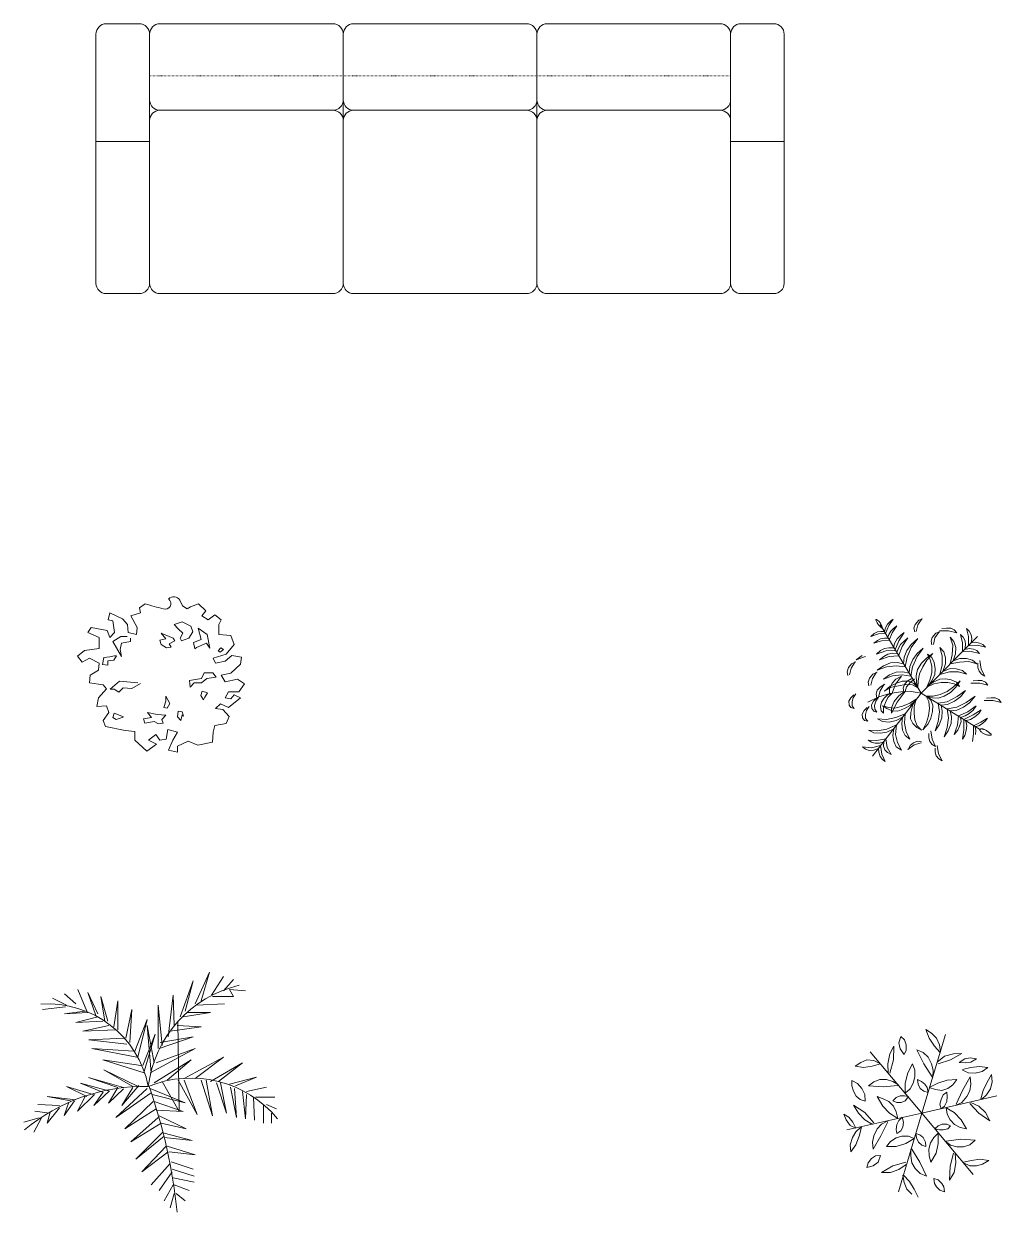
# Model space of a CAD drawing. Header units: millimetres. Extents: x 39 to 797, y -22 to 713.
# Drawn here: x 66.2 to 320.6, y 404.3 to 713.4 of the extents above; entities that cross this region are included whole.
import ezdxf

# ---------------------------------------------------------------- set-up
doc = ezdxf.new("R2010")
doc.units = ezdxf.units.MM
doc.linetypes.add('DOT', pattern=[0.25, 0, -0.25])
doc.layers.get('0').update_dxf_attribs({"lineweight": 0})

# ---------------------------------------------------------------- blocks, each defined once
blk = doc.blocks.new('tr2')
at = {"color": 3}
for p, q in [((-11.8, 19.11), (-11.81, 19.04)), ((-11.81, 19.04), (-11.79, 18.93)), ((-11.74, 19.13), (-11.8, 19.11)), ((-11.79, 18.93), (-11.74, 18.78)), ((-11.64, 19.1), (-11.74, 19.13)), ((-11.74, 18.78), (-11.65, 18.61)), ((-11.65, 18.61), (-11.55, 18.42)), ((-11.51, 19.04), (-11.64, 19.1)), ((-11.37, 18.94), (-11.51, 19.04)), ((-11.21, 18.81), (-11.37, 18.94)), ((-11.04, 18.66), (-11.21, 18.81)), ((-10.89, 18.5), (-11.04, 18.66)), ((-8.02, 18.65), (-8.77, 17.9)), ((-8.39, 17.52), (-7.33, 19.21)), ((-8.02, 18.65), (-7.33, 19.21)), ((-0.65, 18.93), (-1.59, 17.84)), ((-0.89, 17.76), (0.21, 19.32)), ((-0.65, 18.93), (0.36, 19.32)), ((-11.39, 15.89), (-12.21, 15.46)), ((-11.55, 18.42), (-11.43, 18.22)), ((-11.43, 18.22), (-11.3, 18.03)), ((-10.52, 16.02), (-11.39, 15.89)), ((-11.3, 18.03), (-11.17, 17.84)), ((-11.17, 17.84), (-11.04, 17.68)), ((-9.27, 15.52), (-11.14, 15.39)), ((-11.04, 17.68), (-10.92, 17.53)), ((-10.92, 17.53), (-10.8, 17.4)), ((-10.74, 18.32), (-10.89, 18.5)), ((-10.8, 17.4), (-10.68, 17.29)), ((-10.61, 18.15), (-10.74, 18.32)), ((0, 0), (-10.7, 17.82)), ((-10.68, 17.29), (-10.58, 17.19)), ((-10.51, 17.97), (-10.61, 18.15)), ((-10.58, 17.19), (-10.48, 17.11)), ((-10.52, 16.02), (-9.52, 16.02)), ((-10.42, 17.8), (-10.51, 17.97)), ((-10.48, 17.11), (-10.4, 17.04)), ((-10.34, 17.63), (-10.42, 17.8)), ((-10.4, 17.04), (-10.32, 16.98)), ((-10.28, 17.48), (-10.34, 17.63)), ((-10.32, 16.98), (-10.27, 16.94)), ((-10.24, 17.33), (-10.28, 17.48)), ((-10.27, 16.94), (-10.22, 16.91)), ((-10.2, 17.21), (-10.24, 17.33)), ((-10.22, 16.91), (-10.19, 16.9)), ((-10.18, 17.1), (-10.2, 17.21)), ((-10.19, 16.9), (-10.16, 16.9)), ((-10.16, 17.02), (-10.18, 17.1)), ((-10.15, 16.96), (-10.16, 17.02)), ((-10.16, 16.9), (-10.15, 16.92)), ((-10.15, 16.92), (-10.15, 16.96)), ((-9.33, 16.96), (-9.52, 16.02)), ((-8.77, 17.9), (-9.33, 16.96)), ((-8.39, 17.52), (-9.27, 15.52)), ((-7.92, 16.06), (-8.42, 15.18)), ((-7.55, 15.68), (-8.36, 13.75)), ((-7.17, 16.81), (-7.92, 16.06)), ((-7.55, 15.68), (-6.36, 17.5)), ((-7.17, 16.81), (-6.36, 17.5)), ((-5.79, 13.6), (-4.46, 15.71)), ((-5.32, 15.01), (-4.46, 15.71)), ((-1.59, 17.84), (-1.9, 16.9)), ((-1.9, 16.9), (-1.67, 15.88)), ((-0.89, 17.76), (-1.28, 15.96)), ((3.83, 15.56), (2.89, 14.46)), ((3.59, 14.39), (4.69, 15.95)), ((3.83, 15.56), (4.84, 15.95)), ((7.13, 16.17), (4.79, 16.17)), ((6.59, 16.87), (5.41, 16.79)), ((7.68, 16.87), (6.59, 16.87)), ((7.13, 16.17), (9.25, 15.62)), ((8.62, 16.4), (7.68, 16.87)), ((8.62, 16.4), (9.25, 15.62)), ((12.5, 16.11), (11.8, 16.81)), ((12.35, 14.7), (11.8, 16.81)), ((12.97, 15.17), (12.5, 16.11)), ((-12.21, 15.46), (-13.08, 14.7)), ((-11.14, 15.39), (-13.08, 14.7)), ((-11.36, 13.62), (-12.3, 12.93)), ((-10.3, 13.56), (-12.3, 12.93)), ((-10.55, 14.06), (-11.36, 13.62)), ((-9.55, 14.31), (-10.55, 14.06)), ((-10.3, 13.56), (-8.36, 13.75)), ((-9.55, 14.31), (-8.74, 14.25)), ((-8.42, 15.18), (-8.74, 14.25)), ((-6.96, 12.9), (-7.2, 11.72)), ((-6.26, 14.07), (-6.96, 12.9)), ((-5.79, 13.6), (-6.88, 11.1)), ((-5.32, 15.01), (-6.26, 14.07)), ((-5.4, 12.58), (-6.02, 11.49)), ((-4.46, 13.52), (-5.4, 12.58)), ((-4.93, 12.12), (-3.44, 14.38)), ((-4.46, 13.52), (-3.44, 14.38)), ((-2.58, 12.59), (-3.76, 11.1)), ((-2.58, 11.8), (-0.86, 14.15)), ((-2.58, 12.59), (-0.86, 14.15)), ((0, 0), (14.69, 14.7)), ((2.89, 14.46), (2.58, 13.52)), ((2.58, 13.52), (2.81, 12.51)), ((3.59, 14.39), (3.2, 12.59)), ((8.2, 12.43), (7.5, 14.54)), ((8.52, 13.37), (7.5, 14.54)), ((8.05, 9.93), (8.2, 12.43)), ((8.99, 11.81), (8.52, 13.37)), ((10.71, 13.06), (10.24, 15.25)), ((10.94, 14.54), (10.24, 15.25)), ((10.71, 13.06), (10.71, 10.71)), ((11.41, 13.61), (10.94, 14.54)), ((11.57, 12.51), (11.33, 11.34)), ((11.57, 12.51), (11.41, 13.61)), ((12.35, 14.7), (12.27, 12.28)), ((14.62, 12.43), (12.27, 12.28)), ((13.21, 14.15), (12.97, 15.17)), ((13.21, 14.15), (13.05, 13.06)), ((14.15, 13.22), (13.05, 13.06)), ((15.16, 12.98), (14.15, 13.22)), ((14.62, 12.43), (16.73, 11.89)), ((16.02, 12.59), (15.16, 12.98)), ((16.02, 12.59), (16.73, 11.89)), ((-15.37, 9.75), (-16.93, 8.65)), ((-14.51, 9.51), (-16.93, 8.65)), ((-10.56, 11.02), (-11.65, 10.08)), ((-9.23, 10.94), (-11.65, 10.08)), ((-9.7, 9.53), (-10.87, 8.67)), ((-8.37, 9.46), (-10.87, 8.67)), ((-9.54, 11.57), (-10.56, 11.02)), ((-8.68, 10.08), (-9.7, 9.53)), ((-8.45, 11.72), (-9.54, 11.57)), ((-6.88, 11.1), (-9.23, 10.94)), ((-7.43, 10.4), (-8.68, 10.08)), ((-8.45, 11.72), (-7.2, 11.72)), ((-8.37, 9.46), (-5.94, 9.69)), ((-7.43, 10.4), (-6.41, 10.32)), ((-6.02, 11.49), (-6.41, 10.32)), ((-4.93, 12.12), (-5.94, 9.69)), ((-4.46, 9.3), (-4.61, 7.58)), ((-3.76, 11.1), (-4.46, 9.3)), ((-3.68, 9.3), (-4.15, 6.8)), ((-2.58, 11.8), (-3.68, 9.3)), ((-1.02, 9.46), (-2.27, 6.8)), ((-1.02, 10.24), (-2.19, 8.75)), ((-1.02, 10.24), (0.54, 11.65)), ((-1.02, 9.46), (0.54, 11.65)), ((1.4, 9.07), (3.05, 10.24)), ((1.48, 8.52), (3.05, 10.24)), ((2.34, 8.6), (1.64, 10.08)), ((2.81, 9.23), (1.64, 10.08)), ((5.86, 10.71), (4.84, 11.88)), ((5.47, 9.7), (4.84, 11.88)), ((5.47, 7.35), (5.47, 9.7)), ((6.33, 9.15), (5.86, 10.71)), ((8.05, 9.93), (7.58, 7.59)), ((8.91, 10.17), (8.36, 8.37)), ((8.91, 10.17), (8.99, 11.81)), ((12.97, 10.79), (10.71, 10.71)), ((12.5, 11.57), (11.33, 11.34)), ((13.6, 11.42), (12.5, 11.57)), ((12.97, 10.79), (15.16, 10.32)), ((14.46, 11.03), (13.6, 11.42)), ((14.46, 11.03), (15.16, 10.32)), ((-18.96, 6.62), (-19.27, 5.52)), ((-18.1, 7.63), (-18.96, 6.62)), ((-18.18, 6.46), (-18.65, 4.74)), ((-18.18, 6.46), (-17.16, 8.1)), ((-18.1, 7.63), (-17.01, 8.1)), ((-9.85, 7.03), (-11.42, 5.94)), ((-8.99, 6.8), (-11.42, 5.94)), ((-7.98, 7.82), (-9.85, 7.03)), ((-6.49, 7.11), (-8.99, 6.8)), ((-6.26, 7.97), (-7.98, 7.82)), ((-6.49, 7.11), (-4.15, 6.8)), ((-6.26, 7.97), (-4.61, 7.58)), ((-2.97, 6.88), (-3.13, 5.16)), ((-2.19, 8.75), (-2.97, 6.88)), ((-2.27, 6.8), (-2.66, 4.38)), ((0.08, 7.74), (-0.94, 6.1)), ((0.39, 6.8), (-0.47, 5)), ((1.4, 9.07), (0.08, 7.74)), ((1.48, 8.52), (0.39, 6.8)), ((2.73, 6.96), (2.34, 8.6)), ((2.73, 5.24), (2.73, 6.96)), ((3.36, 7.9), (2.81, 9.23)), ((3.67, 6.33), (3.36, 7.9)), ((3.59, 4.85), (3.67, 6.33)), ((5.47, 7.35), (4.85, 4.85)), ((6.33, 7.58), (5.63, 5.63)), ((7.5, 6.41), (5.63, 5.63)), ((6.33, 7.58), (6.33, 9.15)), ((9.14, 6.33), (7.5, 6.41)), ((9.93, 8.05), (7.58, 7.59)), ((10.08, 8.99), (8.36, 8.37)), ((10.71, 5.87), (9.14, 6.33)), ((12.43, 8.21), (9.93, 8.05)), ((11.8, 8.99), (10.08, 8.99)), ((13.37, 8.52), (11.8, 8.99)), ((12.43, 8.21), (14.46, 7.59)), ((13.37, 8.52), (14.46, 7.59)), ((14.75, 6.63), (14.75, 7.73)), ((14.75, 6.63), (15.07, 5.7)), ((15.61, 6.24), (15.3, 8.43)), ((15.61, 6.24), (16.55, 4.37)), ((-19.27, 5.52), (-19.12, 4.58)), ((-13.45, 3.9), (-13.76, 2.81)), ((-12.59, 4.92), (-13.45, 3.9)), ((-12.67, 3.75), (-13.13, 2.03)), ((-12.67, 3.75), (-11.65, 5.39)), ((-12.59, 4.92), (-11.49, 5.39)), ((-8.29, 4.69), (-9.85, 3.59)), ((-7.43, 4.45), (-9.85, 3.59)), ((-6.49, 5.39), (-8.29, 4.69)), ((-6.57, 3.59), (-7.58, 2.58)), ((-4.93, 4.77), (-7.43, 4.45)), ((-6.65, 2.27), (-5.16, 4.38)), ((-6.57, 3.59), (-5.16, 4.38)), ((-4.77, 5.55), (-6.49, 5.39)), ((-4.93, 4.77), (-2.66, 4.38)), ((-4.77, 5.55), (-3.13, 5.16)), ((-2.58, 3.67), (-3.68, 3.05)), ((-2.82, 2.81), (-1.72, 3.6)), ((-2.58, 3.67), (-1.72, 3.6)), ((-0.94, 6.1), (-1.33, 4.46)), ((-1.33, 4.46), (-1.25, 2.97)), ((-0.78, 3.13), (-0.86, 1.33)), ((-0.47, 5), (-0.78, 3.13)), ((2.27, 3.36), (1.48, 1.49)), ((2.81, 3.13), (1.64, 1.64)), ((2.27, 3.36), (2.73, 5.24)), ((2.81, 3.13), (3.59, 4.85)), ((4.85, 3.6), (3.13, 2.82)), ((7.35, 5.47), (4.85, 4.85)), ((6.33, 3.68), (4.85, 3.6)), ((7.82, 3.44), (6.33, 3.68)), ((9.69, 5.47), (7.35, 5.47)), ((9.22, 2.82), (7.82, 3.44)), ((8.44, 1.57), (10.16, 3.13)), ((8.99, 1.49), (10.16, 3.13)), ((9.69, 5.47), (11.8, 4.93)), ((10.71, 5.87), (11.8, 4.93)), ((14.7, 3.29), (13.52, 3.21)), ((15.79, 3.29), (14.7, 3.29)), ((15.07, 5.7), (15.69, 4.91)), ((15.69, 4.91), (16.55, 4.37)), ((16.73, 2.82), (15.79, 3.29)), ((-13.76, 2.81), (-13.6, 1.87)), ((0, 0), (-12.66, -16.42)), ((-11.49, 0.7), (-11.73, -0.32)), ((-10.55, 1.64), (-11.49, 0.7)), ((-10.71, 0.54), (-11.1, -1.1)), ((-10.71, 0.54), (-9.62, 2.26)), ((-10.55, 1.64), (-9.46, 2.26)), ((-8.05, 1.8), (-9.54, 0.47)), ((-7.74, 1.48), (-9.54, 0.47)), ((-7.58, 2.58), (-8.29, 1.09)), ((-8.29, 1.09), (-8.29, -0.16)), ((-5.32, 0.31), (-8.13, -0.16)), ((-6.57, 2.5), (-8.05, 1.8)), ((-5.94, 1.87), (-7.74, 1.48)), ((-6.65, 2.27), (-7.58, -0.08)), ((-4.93, 3.05), (-6.57, 2.5)), ((-6.25, -2.35), (-4.14, 0.39)), ((-4.07, 2.19), (-5.94, 1.87)), ((-5.94, -0.78), (-4.53, 0.31)), ((-2.58, 0.39), (-5.32, 0.31)), ((-3.21, 3.05), (-4.93, 3.05)), ((-4.38, 2.19), (-4.69, 1.25)), ((-4.69, 1.25), (-4.53, 0.31)), ((-3.68, 3.05), (-4.38, 2.19)), ((-3.83, 1.64), (-4.14, 0.39)), ((-2.27, 2.11), (-4.07, 2.19)), ((-2.82, 2.81), (-3.83, 1.64)), ((-1.88, 2.5), (-3.21, 3.05)), ((0, 0), (-2.58, 0.39)), ((-2.27, 2.11), (-0.86, 1.33)), ((-1.88, 2.5), (-0.94, 1.56)), ((-1.25, 2.97), (-1.02, 1.49)), ((0, 0), (15.42, -9.54)), ((3.28, 2.35), (1.48, 1.49)), ((3.13, 2.82), (1.56, 1.72)), ((5.24, 2.74), (3.28, 2.35)), ((4.93, -0.39), (6.8, 0.39)), ((6.96, 2.74), (5.24, 2.74)), ((6.02, -0.86), (7.66, 0.16)), ((6.8, 0.39), (8.44, 1.57)), ((8.6, 2.35), (6.96, 2.74)), ((7.66, 0.16), (8.99, 1.49)), ((8.6, 2.35), (10.01, 1.72)), ((9.22, 2.82), (10.01, 1.72)), ((9.38, -0.94), (11.57, 0.63)), ((10.24, -1.01), (11.57, 0.63)), ((15.24, 2.58), (12.9, 2.58)), ((15.24, 2.58), (17.35, 2.04)), ((16.73, 2.82), (17.35, 2.04)), ((-18.35, -1.21), (-18.82, -2.15)), ((-18.82, -2.15), (-18.74, -3.17)), ((-18.35, -1.21), (-17.57, -0.43)), ((-17.73, -1.21), (-17.96, -2.23)), ((-17.96, -2.23), (-17.96, -3.32)), ((-17.73, -1.21), (-17.03, -0.2)), ((-11.02, -1.02), (-13.91, -2.35)), ((-12.43, -2.11), (-12.9, -3.05)), ((-12.9, -3.05), (-12.82, -4.07)), ((-12.43, -2.11), (-11.65, -1.33)), ((-11.8, -2.11), (-12.12, -3.21)), ((-11.8, -2.11), (-11.1, -1.1)), ((-11.73, -0.32), (-11.57, -1.25)), ((-8.13, -0.16), (-11.02, -1.02)), ((-10.32, -2.35), (-10.55, -3.52)), ((-9.62, -1.33), (-10.32, -2.35)), ((-9.3, -2.43), (-9.77, -3.83)), ((-8.76, -0.47), (-9.62, -1.33)), ((-8.68, -1.18), (-9.3, -2.43)), ((-8.76, -0.47), (-7.58, -0.08)), ((-8.68, -1.18), (-7.58, -0.08)), ((-7.04, -2.19), (-7.74, -3.83)), ((-6.25, -2.35), (-7.74, -5.24)), ((-5.94, -0.78), (-7.04, -2.19)), ((-4.85, -3.44), (-2.97, -2.66)), ((-2.97, -2.66), (-1.33, -1.64)), ((-2.81, -3.13), (-1.48, -1.95)), ((-2.27, -3.36), (-1.56, -1.88)), ((-1.8, -3.52), (-1.33, -1.64)), ((3.13, -0.78), (1.33, -0.86)), ((2.03, -2.19), (1.33, -0.86)), ((2.97, -1.25), (1.41, -0.94)), ((2.5, -1.88), (1.49, -0.86)), ((2.19, -4.06), (2.03, -2.19)), ((3.05, -3.2), (2.5, -1.88)), ((2.97, -1.25), (4.46, -1.33)), ((3.13, -0.78), (4.93, -0.39)), ((6.8, -2.27), (4.38, -2.66)), ((4.77, -4.92), (4.38, -2.66)), ((4.46, -1.33), (6.02, -0.86)), ((6.88, -2.97), (5.16, -3.13)), ((6.8, -2.27), (9.38, -0.94)), ((6.88, -2.97), (8.68, -2.11)), ((8.68, -2.11), (10.24, -1.01)), ((9.3, -3.67), (11.73, -2.5)), ((11.02, -3.67), (12.59, -2.58)), ((11.73, -2.5), (14.07, -0.78)), ((12.59, -2.58), (14.07, -0.78)), ((18.72, -1.96), (16.38, -1.96)), ((18.18, -1.25), (17, -1.33)), ((19.27, -1.25), (18.18, -1.25)), ((18.72, -1.96), (20.83, -2.5)), ((20.21, -1.72), (19.27, -1.25)), ((20.21, -1.72), (20.83, -2.5)), ((-18.74, -3.17), (-18.28, -3.79)), ((-18.28, -3.79), (-17.42, -4.03)), ((-17.96, -3.32), (-17.42, -4.03)), ((-14.85, -4.54), (-15.32, -5.48)), ((-15.32, -5.48), (-15.24, -6.49)), ((-14.85, -4.54), (-14.07, -3.76)), ((-14.23, -4.54), (-14.46, -5.55)), ((-14.46, -5.55), (-14.46, -6.65)), ((-14.23, -4.54), (-13.52, -3.52)), ((-12.82, -4.07), (-12.35, -4.69)), ((-12.35, -4.69), (-11.57, -5.01)), ((-12.12, -3.21), (-12.04, -4.22)), ((-12.04, -4.22), (-11.57, -5.01)), ((-10.55, -3.52), (-10.4, -4.62)), ((-10.4, -4.62), (-9.77, -5.24)), ((-8.91, -4.07), (-10.08, -3.36)), ((-8.44, -3.75), (-10.08, -3.36)), ((-9.77, -3.83), (-9.77, -5.24)), ((-8.91, -4.07), (-7.58, -4.61)), ((-8.44, -3.75), (-6.88, -3.91)), ((-7.74, -3.83), (-7.74, -5.24)), ((-7.58, -4.61), (-6.1, -4.69)), ((-6.88, -3.91), (-4.85, -3.44)), ((-6.56, -6.41), (-4.14, -5.4)), ((-6.1, -4.69), (-4.38, -4.07)), ((-4.38, -4.07), (-2.81, -3.13)), ((-4.38, -7.82), (-4.14, -5.4)), ((-2.73, -5.08), (-2.81, -6.72)), ((-2.27, -3.36), (-2.73, -5.08)), ((-1.8, -3.52), (-1.87, -5.32)), ((-1.87, -5.32), (-1.64, -6.96)), ((1.41, -7.66), (1.88, -5.94)), ((1.88, -5.94), (2.19, -4.06)), ((2.5, -6.57), (2.97, -4.85)), ((2.97, -4.85), (3.05, -3.2)), ((4.46, -7.43), (4.77, -4.92)), ((5.47, -4.69), (5.16, -3.13)), ((5.4, -6.49), (5.47, -4.69)), ((9.3, -3.67), (6.8, -4.14)), ((7.12, -6.49), (6.8, -4.14)), ((9.3, -4.45), (7.58, -4.61)), ((7.9, -6.17), (7.58, -4.61)), ((7.82, -7.97), (7.9, -6.17)), ((9.3, -4.45), (11.02, -3.67)), ((9.46, -8.36), (9.7, -5.94)), ((12.12, -4.92), (9.7, -5.94)), ((11.42, -5.94), (10.24, -6.33)), ((13.53, -5.7), (11.1, -6.88)), ((11.42, -5.94), (12.51, -5.31)), ((12.12, -4.92), (14.31, -3.36)), ((12.51, -5.31), (13.53, -4.45)), ((12.82, -6.88), (13.99, -6.17)), ((13.53, -4.45), (14.31, -3.36)), ((13.53, -5.7), (15.64, -4.37)), ((13.99, -6.17), (15.01, -5.31)), ((15.01, -5.31), (15.64, -4.37)), ((-15.24, -6.49), (-14.77, -7.12)), ((-14.77, -7.12), (-13.91, -7.35)), ((-14.46, -6.65), (-13.91, -7.35)), ((-9.07, -6.88), (-11.41, -6.73)), ((-10.08, -7.43), (-11.41, -6.73)), ((-10.08, -7.43), (-8.36, -7.59)), ((-9.07, -6.88), (-6.56, -6.41)), ((-8.91, -9.38), (-6.41, -8.29)), ((-8.36, -7.59), (-6.49, -7.12)), ((-6.72, -10.79), (-6.41, -8.29)), ((-6.49, -7.12), (-4.85, -6.26)), ((-5, -7.98), (-4.85, -6.26)), ((-5, -7.98), (-4.84, -9.69)), ((-4.38, -7.82), (-3.91, -10.01)), ((-2.81, -6.72), (-2.19, -7.97)), ((-2.19, -7.97), (-1.17, -8.99)), ((-1.64, -6.96), (-1.01, -8.52)), ((-1.17, -8.99), (0.08, -9.62)), ((-1.01, -8.52), (0.08, -9.62)), ((1.41, -7.66), (0.47, -9.54)), ((1.8, -8.05), (0.47, -9.54)), ((1.8, -8.05), (2.5, -6.57)), ((4.46, -7.43), (3.6, -9.85)), ((4.69, -8.29), (3.6, -9.85)), ((4.69, -8.29), (5.4, -6.49)), ((6.8, -8.99), (5.94, -11.41)), ((6.8, -8.99), (7.12, -6.49)), ((7.04, -9.85), (7.82, -7.97)), ((9.46, -8.36), (8.6, -10.79)), ((9.54, -9.69), (10.01, -8.6)), ((10.01, -8.6), (10.4, -7.42)), ((10.4, -7.42), (10.24, -6.33)), ((11.08, -9.56), (11.11, -6.87)), ((11.84, -8.42), (11.66, -7.3)), ((11.84, -8.42), (11.71, -9.78)), ((12.82, -6.88), (11.73, -7.19)), ((13.6, -10.64), (13.62, -8.49)), ((15.56, -7.56), (13.62, -8.5)), ((14.21, -9.73), (14.06, -8.84)), ((14.99, -8.5), (14.12, -8.75)), ((14.99, -8.5), (15.93, -7.93)), ((15.56, -7.56), (17.25, -6.5)), ((15.93, -7.93), (16.75, -7.25)), ((16.75, -7.25), (17.25, -6.5)), ((-12.97, -12.82), (-13.83, -12.28)), ((-11.57, -12.35), (-13.83, -12.28)), ((-12.35, -10.32), (-13.68, -9.62)), ((-11.41, -9.85), (-13.68, -9.62)), ((-12.35, -10.32), (-10.63, -10.48)), ((-11.57, -12.35), (-9.22, -11.89)), ((-11.41, -9.85), (-8.91, -9.38)), ((-10.63, -10.48), (-8.91, -10.17)), ((-8.83, -14.15), (-9.22, -11.89)), ((-8.91, -10.17), (-7.11, -9.3)), ((-7.42, -11.02), (-7.11, -9.3)), ((-7.42, -11.02), (-7.11, -12.59)), ((-6.72, -10.79), (-6.17, -12.9)), ((-4.84, -9.69), (-4.14, -11.02)), ((-4.14, -11.02), (-2.97, -12.04)), ((-3.91, -10.01), (-2.97, -12.04)), ((1.96, -11.65), (1.96, -10.55)), ((1.96, -11.65), (2.27, -12.59)), ((2.82, -12.04), (2.5, -9.85)), ((2.82, -12.04), (3.76, -13.91)), ((7.04, -9.85), (5.94, -11.41)), ((9.54, -9.69), (8.6, -10.79)), ((11.08, -9.56), (10.78, -12.03)), ((11.36, -11.07), (10.78, -12.03)), ((11.71, -9.78), (11.36, -11.07)), ((13.6, -10.64), (13.36, -12.62)), ((14.21, -9.73), (14.1, -10.82)), ((15.22, -9.55), (15.23, -9.51)), ((15.23, -9.59), (15.22, -9.55)), ((15.23, -9.51), (15.24, -9.47)), ((15.25, -9.65), (15.23, -9.59)), ((15.24, -9.47), (15.27, -9.44)), ((15.29, -9.72), (15.25, -9.65)), ((15.27, -9.44), (15.3, -9.41)), ((15.34, -9.79), (15.29, -9.72)), ((15.3, -9.41), (15.34, -9.39)), ((15.34, -9.39), (15.38, -9.37)), ((15.41, -9.88), (15.34, -9.79)), ((15.38, -9.37), (15.44, -9.36)), ((15.5, -9.98), (15.41, -9.88)), ((15.44, -9.36), (15.5, -9.34)), ((15.5, -9.34), (15.56, -9.33)), ((15.61, -10.09), (15.5, -9.98)), ((15.56, -9.33), (15.63, -9.33)), ((15.74, -10.21), (15.61, -10.09)), ((15.63, -9.33), (15.71, -9.33)), ((15.71, -9.33), (15.79, -9.33)), ((15.88, -10.32), (15.74, -10.21)), ((15.79, -9.33), (15.88, -9.33)), ((15.88, -9.33), (15.98, -9.35)), ((16.03, -10.44), (15.88, -10.32)), ((15.98, -9.35), (16.08, -9.37)), ((16.2, -10.55), (16.03, -10.44)), ((16.08, -9.37), (16.2, -9.4)), ((16.2, -9.4), (16.33, -9.45)), ((16.38, -10.65), (16.2, -10.55)), ((16.33, -9.45), (16.47, -9.51)), ((16.57, -10.74), (16.38, -10.65)), ((16.47, -9.51), (16.63, -9.59)), ((16.77, -10.81), (16.57, -10.74)), ((16.63, -9.59), (16.8, -9.68)), ((16.97, -10.87), (16.77, -10.81)), ((16.8, -9.68), (16.98, -9.79)), ((17.18, -10.91), (16.97, -10.87)), ((16.98, -9.79), (17.17, -9.91)), ((17.17, -9.91), (17.36, -10.04)), ((17.37, -10.94), (17.18, -10.91)), ((17.36, -10.04), (17.54, -10.17)), ((17.56, -10.96), (17.37, -10.94)), ((17.54, -10.17), (17.71, -10.29)), ((17.73, -10.97), (17.56, -10.96)), ((17.71, -10.29), (17.86, -10.41)), ((17.89, -10.96), (17.73, -10.97)), ((17.86, -10.41), (17.99, -10.52)), ((18.01, -10.95), (17.89, -10.96)), ((17.99, -10.52), (18.1, -10.62)), ((18.11, -10.93), (18.01, -10.95)), ((18.1, -10.62), (18.17, -10.7)), ((18.18, -10.91), (18.11, -10.93)), ((18.17, -10.7), (18.22, -10.77)), ((18.22, -10.87), (18.18, -10.91)), ((18.22, -10.77), (18.23, -10.82)), ((18.23, -10.82), (18.22, -10.87)), ((-12.97, -14.23), (-15.24, -14)), ((-14.46, -14.62), (-15.24, -14)), ((-14.46, -14.62), (-13.52, -14.94)), ((-13.52, -14.94), (-12.35, -14.86)), ((-12.97, -12.82), (-11.96, -13.06)), ((-12.97, -14.23), (-10.55, -13.68)), ((-12.35, -14.86), (-11.1, -14.39)), ((-11.96, -13.06), (-10.86, -13.06)), ((-11.02, -15.4), (-11.1, -14.39)), ((-11.02, -15.4), (-10.71, -16.5)), ((-10.86, -13.06), (-9.69, -12.67)), ((-10.24, -15.87), (-10.55, -13.68)), ((-9.77, -13.84), (-9.69, -12.67)), ((-9.77, -13.84), (-9.45, -14.78)), ((-9.45, -14.78), (-8.75, -15.48)), ((-8.83, -14.15), (-7.81, -15.95)), ((-7.11, -12.59), (-6.48, -14)), ((-6.48, -14), (-5.16, -14.85)), ((-6.17, -12.9), (-5.16, -14.85)), ((-1.79, -13.52), (-3.44, -14.7)), ((-2.89, -13.68), (-3.36, -14.78)), ((-2.03, -12.98), (-2.89, -13.68)), ((-0.93, -12.51), (-2.03, -12.98)), ((-1.79, -13.52), (0, -12.98)), ((-0.93, -12.51), (0.08, -12.74)), ((2.27, -12.59), (2.9, -13.37)), ((2.9, -13.37), (3.76, -13.91)), ((3.62, -15.41), (3.62, -14.32)), ((3.62, -15.41), (3.93, -16.35)), ((4.48, -15.8), (4.17, -13.61)), ((-10.71, -16.5), (-10.08, -17.28)), ((-10.24, -15.87), (-9.38, -17.83)), ((-10.08, -17.28), (-9.38, -17.83)), ((-8.75, -15.48), (-7.81, -15.95)), ((3.93, -16.35), (4.56, -17.13)), ((4.48, -15.8), (5.42, -17.68)), ((4.56, -17.13), (5.42, -17.68))]:
    blk.add_line(p, q, dxfattribs=at)
blk = doc.blocks.new('tr5')
at = {"color": 3}
for p, q in [((8.63, 18.69), (12.03, 28.03)), ((12.03, 28.03), (9.94, 20.18)), ((12.56, 22.05), (16.22, 30.28)), ((16.22, 30.28), (14.12, 22.8)), ((16.74, 24.3), (19.88, 29.15)), ((19.88, 25.42), (22.49, 28.41)), ((-15.69, 20.18), (-18.05, 25.79)), ((-15.43, 25.04), (-13.34, 19.06)), ((-12.82, 19.44), (-15.43, 25.04)), ((21.45, 25.79), (25.63, 25.42)), ((22.49, 23.92), (21.45, 25.79)), ((-20.93, 21.68), (-24.59, 23.55)), ((-18.57, 22.05), (-21.45, 24.67)), ((-12.03, 23.92), (-10.99, 17.57)), ((-10.2, 17.57), (-12.03, 23.92)), ((-7.59, 22.8), (-8.63, 16.07)), ((-7.59, 15.33), (-7.59, 22.8)), ((2.88, 21.68), (3.92, 11.21)), ((2.88, 10.47), (2.88, 21.68)), ((5.49, 13.46), (6.8, 24.3)), ((6.8, 24.3), (7.06, 16.45)), ((12.82, 21.68), (20.14, 22.05)), ((17, 23.92), (22.49, 23.92)), ((-21.19, 21.31), (-27.2, 20.56)), ((-21.45, 19.44), (-16.22, 20.18)), ((-15.43, 19.81), (-21.45, 19.44)), ((-18.57, 17.19), (-12.82, 18.69)), ((-3.92, 20.56), (-5.49, 13.08)), ((-4.45, 11.96), (-3.92, 20.56)), ((9.42, 18.69), (16.48, 19.81)), ((16.48, 19.81), (10.46, 19.81)), ((-11.51, 17.57), (-18.57, 17.19)), ((-16.74, 14.95), (-9.94, 16.45)), ((0, 17.94), (-3.14, 9.72)), ((-2.35, 8.22), (0, 17.94)), ((0, 16.45), (1.83, 6.73)), ((1.05, 4.11), (0, 16.45)), ((6.02, 14.95), (14.12, 16.07)), ((14.12, 16.07), (7.85, 16.45)), ((8.04, 17.43), (8.37, -5.98)), ((-8.11, 15.33), (-16.74, 14.95)), ((-15.17, 12.71), (-6.02, 13.08)), ((-5.23, 11.59), (-15.17, 12.71)), ((2.09, 14.2), (-1.05, 5.98)), ((-0.78, 4.49), (2.09, 14.2)), ((3.14, 10.47), (12.03, 13.46)), ((12.03, 13.46), (3.4, 11.96)), ((-14.39, 10.47), (-3.4, 9.72)), ((-2.62, 8.22), (-14.39, 10.47)), ((12.56, 10.47), (0.78, 4.11)), ((2.35, 6.73), (12.56, 10.47)), ((-11.51, 7.48), (-1.57, 5.98)), ((-0.78, 4.11), (-11.51, 7.48)), ((1.83, 1.5), (11.51, 7.48)), ((11.51, 7.48), (5.23, 2.24)), ((9.68, 2.62), (19.88, 8.22)), ((19.88, 8.22), (12.56, 2.62)), ((16.48, 1.87), (24.85, 6.73)), ((24.85, 6.73), (18.57, 1.87)), ((-11.22, 4.88), (-3.73, 0.54)), ((-2.31, 0.54), (-11.22, 4.88)), ((-20.94, 0.54), (-15.67, -2.06)), ((-14.05, -1.49), (-20.94, 0.54)), ((-17.29, 1.41), (-11.62, -0.91)), ((-10, -0.62), (-17.29, 1.41)), ((-15.27, 2.86), (-7.57, 0.25)), ((-6.16, 0.25), (-15.27, 2.86)), ((-10, -3.8), (-7.57, 0.25)), ((0, 0), (-8.11, -7.48)), ((-2.11, 0.83), (-6.56, -4.38)), ((-6.56, -4.38), (-3.73, 0.25)), ((0.78, 0), (9.94, -3.74)), ((8.37, -5.98), (3.92, 1.87)), ((8.11, 2.24), (13.08, -6.73)), ((13.08, -6.73), (9.68, 2.24)), ((14.12, 2.24), (17, -7.1)), ((17, -7.1), (15.43, 2.24)), ((18.05, 1.5), (20.66, -6.35)), ((20.66, -6.35), (19.09, 1.5)), ((21.45, 1.12), (28.51, 2.99)), ((21.71, 0.37), (23.28, -7.48)), ((23.28, -7.48), (22.76, 0)), ((28.51, 2.99), (23.02, 0.75)), ((25.9, -0.75), (31.13, 0.37)), ((-26, -2.06), (-19.93, -3.22)), ((-18.51, -2.93), (-26, -2.06)), ((-13.65, -1.49), (-18.1, -5.83)), ((-18.1, -5.83), (-16.08, -2.06)), ((-9.8, -0.62), (-13.85, -4.38)), ((-13.85, -4.38), (-11.42, -0.91)), ((-6.16, -0.04), (-10, -3.8)), ((-8.11, -7.48), (1.05, -1.12)), ((9.94, -3.74), (1.31, -1.5)), ((24.85, -0.75), (25.63, -7.85)), ((25.63, -7.85), (25.9, -1.5)), ((27.73, -2.24), (27.99, -8.22)), ((28.25, -2.24), (33.22, -2.24)), ((-25.39, -6.4), (-29.24, -5.83)), ((-22.76, -4.38), (-28.43, -4.09)), ((-22.76, -4.96), (-26, -9.01)), ((-26, -9.01), (-25.19, -6.12)), ((-18.91, -3.22), (-21.55, -6.98)), ((-21.55, -6.98), (-20.33, -3.51)), ((1.57, -3.36), (-5.75, -10.47)), ((-5.75, -10.47), (2.35, -5.23)), ((1.83, -3.36), (9.42, -5.98)), ((9.42, -5.98), (2.35, -5.61)), ((30.34, -4.11), (30.34, -8.97)), ((31.13, -4.11), (33.74, -5.23)), ((-28.03, -7.56), (-32.08, -8.72)), ((-27.42, -7.56), (-29.44, -11.32)), ((2.88, -7.48), (-4.19, -13.83)), ((-4.19, -13.83), (3.66, -8.97)), ((3.14, -7.1), (10.2, -10.47)), ((10.2, -10.47), (3.66, -8.97)), ((32.43, -6.35), (32.43, -8.97)), ((4.19, -11.21), (-2.88, -18.32)), ((-2.88, -18.32), (4.45, -12.33)), ((4.45, -11.59), (11.77, -13.46)), ((4.97, -14.95), (-1.31, -21.68)), ((11.77, -13.46), (4.45, -12.71)), ((5.23, -14.95), (12.56, -17.19)), ((-1.31, -21.68), (5.49, -16.45)), ((12.56, -17.19), (5.75, -16.45)), ((6.02, -19.44), (1.05, -25.04)), ((6.28, -19.06), (12.03, -20.93)), ((6.54, -20.93), (12.29, -22.8)), ((6.54, -21.68), (3.14, -26.54)), ((6.8, -23.17), (12.29, -24.3)), ((6.8, -25.04), (4.45, -29.15)), ((7.06, -27.29), (6.02, -31.02)), ((7.06, -25.04), (10.99, -26.54)), ((7.59, -27.29), (9.94, -29.15))]:
    blk.add_line(p, q, dxfattribs=at)
for centre, radius, start, end in [((31.07, -3.3), 30.99, 103.1598, 172.8828), ((-25.76, -4.56), 26.58, 11.0675, 94.0085), ((-0.76, -47.94), 48.5, 88.7203, 129.9117), ((11.44, -26.47), 29.21, 39.604, 112.3619), ((-130.56, -45.85), 139.05, 5.649, 19.4873)]:
    blk.add_arc(centre, radius, start, end, dxfattribs=at)
blk = doc.blocks.new('tr6')
at = {"color": 3}
for p, q in [((1.9, 19.52), (1.02, 21.75)), ((2.48, 20.81), (1.02, 21.75)), ((-5.99, 18.36), (-5.55, 19.99)), ((-4.53, 19.06), (-5.55, 19.99)), ((-4.09, 17.77), (-4.53, 19.06)), ((6.14, 20.46), (0, 0)), ((1.9, 19.52), (3.22, 17.42)), ((3.8, 19.52), (2.48, 20.81)), ((4.53, 17.77), (3.8, 19.52)), ((-13.45, 16.02), (0, 0)), ((-7.31, 17.42), (-8.33, 15.43)), ((-7.45, 13.91), (-7.31, 17.42)), ((-5.99, 18.36), (-5.7, 16.72)), ((-5.7, 16.72), (-4.68, 15.32)), ((-4.68, 15.32), (-4.09, 16.37)), ((-4.09, 16.37), (-4.09, 17.77)), ((0.44, 12.86), (-1.32, 16.49)), ((0.29, 15.78), (-1.32, 16.49)), ((1.61, 14.61), (0.29, 15.78)), ((3.22, 17.42), (4.68, 15.9)), ((4.53, 17.77), (4.82, 15.9)), ((7.45, 13.91), (10.38, 15.55)), ((10.38, 15.55), (8.18, 15.43)), ((-15.93, 13.21), (-17.39, 12.28)), ((-14.32, 13.91), (-15.93, 13.21)), ((-12.57, 13.68), (-14.32, 13.91)), ((-13.01, 12.28), (-10.81, 12.86)), ((-10.81, 12.86), (-12.57, 13.68)), ((-8.33, 15.43), (-8.91, 12.86)), ((-8.91, 12.86), (-8.77, 10.52)), ((-7.45, 13.91), (-8.33, 10.41)), ((-2.48, 12.86), (-3.65, 10.52)), ((-1.9, 11.22), (-2.48, 12.86)), ((0.44, 12.86), (2.63, 9.47)), ((2.48, 12.86), (1.61, 14.61)), ((2.92, 11.22), (2.48, 12.86)), ((5.85, 14.85), (3.95, 13.33)), ((7.45, 13.91), (4.24, 12.86)), ((8.18, 15.43), (5.85, 14.85)), ((11.11, 14.15), (9.65, 13.21)), ((9.65, 13.21), (11.25, 13.09)), ((12.57, 14.38), (11.11, 14.15)), ((11.25, 13.09), (12.71, 13.33)), ((12.57, 14.38), (14.18, 14.15)), ((12.71, 13.33), (14.18, 14.15)), ((-15.2, 11.93), (-17.39, 12.28)), ((-15.2, 11.93), (-13.01, 12.28)), ((-3.65, 10.52), (-4.38, 7.83)), ((-2.34, 7.83), (-1.9, 9.47)), ((-1.9, 9.47), (-1.9, 11.22)), ((2.92, 11.22), (2.78, 9.35)), ((12.71, 11.93), (10.52, 11.34)), ((12.13, 10.52), (10.52, 11.22)), ((10.52, 5.96), (12.57, 9.47)), ((12.13, 10.52), (13.88, 10.41)), ((12.71, 7.6), (12.57, 9.47)), ((14.91, 12.16), (12.71, 11.93)), ((13.88, 10.41), (15.64, 10.87)), ((17.1, 11.93), (14.91, 12.16)), ((15.64, 10.87), (17.1, 11.93)), ((16.95, 8.07), (18.12, 10.05)), ((18.27, 8.18), (18.12, 10.05)), ((-18.27, 7.13), (-18.27, 8.53)), ((-16.81, 7.72), (-18.27, 8.53)), ((-18.27, 7.13), (-17.83, 5.73)), ((-15.64, 6.43), (-16.81, 7.72)), ((-14.91, 4.91), (-15.64, 6.43)), ((-12.57, 8.18), (-13.88, 7.13)), ((-10.08, 6.9), (-13.88, 7.13)), ((-10.96, 8.77), (-12.57, 8.18)), ((-9.21, 8.77), (-10.96, 8.77)), ((-10.08, 6.9), (-6.28, 7.25)), ((-7.6, 8.3), (-9.21, 8.77)), ((-7.6, 8.3), (-6.14, 7.37)), ((-4.38, 7.83), (-4.38, 5.26)), ((-3.07, 6.31), (-4.38, 5.26)), ((-3.07, 6.31), (-2.34, 7.83)), ((-1.02, 7.6), (-1.17, 8.77)), ((-0.15, 8.3), (-1.17, 8.77)), ((-1.02, 7.6), (-0.44, 6.43)), ((-0.44, 6.43), (0.44, 5.73)), ((0.73, 7.6), (-0.15, 8.3)), ((1.32, 6.66), (0.73, 7.6)), ((1.61, 5.38), (1.32, 6.66)), ((4.09, 7.83), (1.9, 6.66)), ((3.51, 6.2), (1.9, 6.66)), ((3.51, 6.2), (5.12, 5.96)), ((6.58, 8.65), (4.09, 7.83)), ((5.12, 5.96), (6.72, 6.43)), ((9.06, 8.77), (6.58, 8.65)), ((6.72, 6.43), (8.04, 7.37)), ((8.04, 7.37), (9.06, 8.77)), ((12.42, 5.85), (12.71, 7.6)), ((16.95, 8.07), (15.93, 5.96)), ((16.81, 4.79), (17.83, 6.31)), ((17.83, 6.31), (18.27, 8.18)), ((-17.83, 5.73), (-17.1, 4.44)), ((-17.1, 4.44), (-16.08, 3.62)), ((-16.08, 3.62), (-14.76, 3.16)), ((-14.76, 3.16), (-14.91, 4.91)), ((-10.08, 3.74), (-11.69, 4.33)), ((-11.69, 4.33), (-10.23, 1.87)), ((-8.62, 3.04), (-10.08, 3.74)), ((-6.72, 4.09), (-7.6, 3.27)), ((-6.58, 2.81), (-7.6, 3.27)), ((-5.7, 4.56), (-6.72, 4.09)), ((-4.53, 4.56), (-5.7, 4.56)), ((-5.41, 2.81), (-4.38, 3.27)), ((-3.51, 4.33), (-4.53, 4.56)), ((-4.38, 3.27), (-3.51, 4.33)), ((19.44, 4.56), (0, 0)), ((0.44, 5.73), (1.61, 5.38)), ((4.97, 3.62), (4.68, 2.34)), ((5.55, 4.79), (4.97, 3.62)), ((5.55, 4.79), (6.43, 5.5)), ((6.58, 4.33), (6.43, 5.5)), ((6.43, 3.04), (6.58, 4.33)), ((10.52, 5.96), (8.91, 2.34)), ((10.38, 2.81), (11.69, 4.33)), ((11.69, 4.33), (12.42, 5.85)), ((15.93, 5.96), (15.35, 3.74)), ((16.81, 4.79), (15.49, 3.62)), ((-19.58, -4.33), (0, 0)), ((-14.91, 0.23), (-17.83, 2.1)), ((-17.83, 2.1), (-16.51, 0)), ((-16.51, 0), (-14.91, -1.75)), ((-14.91, 0.23), (-12.57, -2.46)), ((-10.23, 1.87), (-8.48, 0)), ((-7.45, 1.87), (-8.62, 3.04)), ((-8.48, 0), (-6.28, -1.4)), ((-6.72, 0.35), (-7.45, 1.87)), ((-6.72, 0.35), (-6.28, -1.4)), ((-6.58, 2.81), (-5.41, 2.81)), ((-6.14, -20.46), (0, 0)), ((13.3, -15.9), (0, 0)), ((4.68, 2.34), (4.97, 1.17)), ((4.97, 1.17), (5.85, 1.87)), ((5.85, 1.87), (6.43, 3.04)), ((6.58, -0.23), (6.28, 1.4)), ((8.33, 0.23), (6.28, 1.4)), ((10.23, -1.75), (8.33, 0.23)), ((10.38, 2.81), (8.91, 2.1)), ((14.76, 0), (12.42, 2.57)), ((14.76, 1.87), (12.71, 2.81)), ((16.51, 0.23), (14.76, 1.87)), ((14.76, 0), (17.68, -1.99)), ((17.68, -1.99), (16.51, 0.23)), ((-19, -1.05), (-20.31, -0.23)), ((-20.31, -0.23), (-19.73, -1.75)), ((-19.73, -1.75), (-18.71, -3.16)), ((-17.98, -2.34), (-19, -1.05)), ((-17.98, -2.34), (-17.25, -3.86)), ((-14.91, -1.75), (-12.86, -2.92)), ((-10.52, -2.81), (-11.69, -4.09)), ((-10.67, -5.85), (-8.91, -2.22)), ((-10.52, -2.81), (-8.91, -1.99)), ((-6.58, -2.92), (-6.72, -4.21)), ((-5.99, -1.87), (-6.58, -2.92)), ((-5.12, -1.05), (-5.99, -1.87)), ((-4.82, -2.34), (-5.12, -1.05)), ((-4.97, -3.62), (-4.82, -2.34)), ((5.26, -2.81), (4.24, -3.27)), ((6.43, -2.81), (5.26, -2.81)), ((6.43, -2.81), (7.45, -3.27)), ((6.58, -0.23), (7.31, -1.75)), ((7.31, -1.75), (8.48, -2.92)), ((8.48, -2.92), (9.94, -3.74)), ((11.55, -4.09), (10.23, -1.75)), ((-18.71, -3.16), (-17.25, -3.86)), ((-17.25, -4.79), (-18.12, -6.31)), ((-17.25, -4.79), (-15.93, -3.62)), ((-17.25, -8.18), (-16.37, -5.96)), ((-16.37, -5.96), (-15.78, -3.62)), ((-12.57, -5.85), (-12.86, -7.48)), ((-10.67, -5.85), (-12.71, -9.35)), ((-11.69, -4.09), (-12.57, -5.85)), ((-6.72, -4.21), (-6.58, -5.26)), ((-5.26, -5.96), (-6.72, -6.43)), ((-5.55, -4.56), (-6.58, -5.26)), ((-5.55, -4.56), (-4.97, -3.62)), ((-3.51, -5.96), (-5.26, -5.96)), ((-3.51, -5.96), (-2.05, -6.55)), ((-0.58, -5.61), (-1.61, -5.26)), ((-1.61, -5.26), (-1.46, -6.43)), ((0.29, -6.31), (-0.58, -5.61)), ((3.07, -6.31), (4.24, -5.14)), ((4.24, -3.27), (3.36, -4.09)), ((3.36, -4.09), (4.53, -4.33)), ((4.24, -7.83), (4.24, -5.14)), ((4.53, -4.33), (5.55, -4.33)), ((5.55, -4.33), (6.72, -4.09)), ((6.72, -4.09), (7.45, -3.27)), ((9.94, -3.74), (11.55, -4.09)), ((-18.12, -6.31), (-18.71, -8.18)), ((-18.71, -8.18), (-18.56, -10.05)), ((-17.25, -8.18), (-18.56, -10.05)), ((-12.86, -7.48), (-12.71, -9.35)), ((-8.18, -7.37), (-9.21, -8.65)), ((-9.21, -8.65), (-6.72, -8.65)), ((-6.72, -6.43), (-8.18, -7.37)), ((-6.72, -8.65), (-4.24, -7.83)), ((-4.24, -7.83), (-2.05, -6.55)), ((-2.92, -11.11), (-2.92, -9.24)), ((-1.46, -6.43), (-0.88, -7.48)), ((-0.88, -7.48), (0, -8.3)), ((0, -8.3), (1.02, -8.65)), ((0.88, -7.48), (0.29, -6.31)), ((0.88, -7.48), (1.02, -8.65)), ((2.19, -7.72), (1.75, -9.35)), ((3.07, -6.31), (2.19, -7.72)), ((3.65, -10.41), (4.24, -7.83)), ((7.45, -8.3), (5.99, -7.25)), ((10.08, -6.78), (6.28, -7.25)), ((7.45, -8.3), (9.06, -8.77)), ((9.06, -8.77), (10.81, -8.77)), ((10.08, -6.78), (13.88, -7.01)), ((10.81, -8.77), (12.42, -8.18)), ((12.42, -8.18), (13.88, -7.01)), ((-13.15, -11.81), (-14.03, -12.86)), ((-12.13, -11.11), (-13.15, -11.81)), ((-12.13, -11.11), (-10.81, -10.99)), ((-11.4, -12.74), (-10.81, -10.99)), ((-2.92, -11.11), (-2.63, -12.86)), ((-0.58, -12.74), (-2.63, -9.35)), ((1.75, -9.35), (1.9, -11.11)), ((1.9, -11.11), (2.34, -12.74)), ((2.34, -12.74), (3.65, -10.41)), ((7.31, -13.8), (8.18, -10.41)), ((8.77, -12.86), (8.62, -10.41)), ((12.86, -12.28), (10.81, -12.74)), ((15.05, -11.93), (12.86, -12.28)), ((15.05, -11.93), (17.39, -12.28)), ((15.78, -13.21), (17.39, -12.28)), ((-14.03, -12.86), (-14.32, -14.15)), ((-14.32, -14.15), (-12.71, -13.68)), ((-12.71, -13.68), (-11.4, -12.74)), ((-7.6, -13.68), (-10.52, -15.43)), ((-10.52, -15.43), (-8.18, -15.43)), ((-8.18, -15.43), (-5.99, -14.61)), ((-7.6, -13.68), (-4.24, -12.74)), ((-5.99, -14.61), (-4.09, -13.33)), ((-2.63, -12.86), (-1.75, -14.38)), ((-1.75, -14.38), (-0.44, -15.67)), ((-0.58, -12.74), (1.17, -16.37)), ((7.31, -13.8), (7.16, -17.42)), ((7.16, -17.42), (8.33, -15.43)), ((8.33, -15.43), (8.77, -12.86)), ((12.42, -13.68), (10.81, -12.86)), ((12.42, -13.68), (14.18, -13.68)), ((14.18, -13.68), (15.78, -13.21)), ((-4.68, -18.01), (-4.97, -16.13)), ((-3.22, -17.77), (-4.82, -16.13)), ((-4.68, -18.01), (-3.95, -19.76)), ((-2.05, -19.76), (-3.22, -17.77)), ((-0.44, -15.67), (1.17, -16.37)), ((4.24, -17.3), (3.07, -16.95)), ((3.07, -16.95), (3.22, -18.24)), ((3.22, -18.24), (3.8, -19.17)), ((5.12, -18.24), (4.24, -17.3)), ((5.7, -19.17), (5.12, -18.24)), ((-3.95, -19.76), (-2.63, -21.04)), ((-2.05, -19.76), (-1.02, -21.86)), ((3.8, -19.17), (4.68, -19.99)), ((4.68, -19.99), (5.85, -20.46)), ((5.7, -19.17), (5.85, -20.46))]:
    blk.add_line(p, q, dxfattribs=at)
blk = doc.blocks.new('sofa3')
for p, q in [((-86.85, 0), (-78.3, 0)), ((-27.9, 0), (-72.9, 0)), ((22.5, 0), (-22.5, 0)), ((72.9, 0), (27.9, 0)), ((78.3, 0), (86.85, 0)), ((-89.55, -2.7), (-89.55, -67.5)), ((-75.6, -2.7), (-75.6, -67.5)), ((-25.2, -2.7), (-25.2, -67.5)), ((25.2, -2.7), (25.2, -67.5)), ((75.6, -67.5), (75.6, -2.7)), ((89.55, -67.5), (89.55, -2.7)), ((-27.9, -22.5), (-72.9, -22.5)), ((22.5, -22.5), (-22.5, -22.5)), ((72.9, -22.5), (27.9, -22.5)), ((-89.55, -30.6), (-75.6, -30.6)), ((75.6, -30.6), (89.55, -30.6)), ((-86.85, -70.2), (-78.3, -70.2)), ((-72.9, -70.2), (-27.9, -70.2)), ((-22.5, -70.2), (22.5, -70.2)), ((27.9, -70.2), (72.9, -70.2)), ((78.3, -70.2), (86.85, -70.2))]:
    blk.add_line(p, q)
at = {"linetype": 'DOT'}
for p, q in [((-25.2, -13.5), (-75.6, -13.5)), ((25.2, -13.5), (-25.2, -13.5)), ((75.6, -13.5), (25.2, -13.5))]:
    blk.add_line(p, q, dxfattribs=at)
for centre, start, end in [((-86.85, -2.7), 90, 180), ((-78.3, -2.7), 0, 90), ((-72.9, -2.7), 90, 180), ((-27.9, -2.7), 0, 90), ((-22.5, -2.7), 90, 180), ((22.5, -2.7), 0, 90), ((27.9, -2.7), 90, 180), ((72.9, -2.7), 0, 90), ((78.3, -2.7), 90, 180), ((86.85, -2.7), 0, 90), ((-72.9, -19.8), 180, 270), ((-27.9, -19.8), 270, 0), ((-22.5, -19.8), 180, 270), ((22.5, -19.8), 270, 0), ((27.9, -19.8), 180, 270), ((72.9, -19.8), 270, 0), ((-72.9, -25.2), 90, 180), ((-27.9, -25.2), 0, 90), ((-22.5, -25.2), 90, 180), ((22.5, -25.2), 0, 90), ((27.9, -25.2), 90, 180), ((72.9, -25.2), 0, 90), ((-86.85, -67.5), 180, 270), ((-78.3, -67.5), 270, 0), ((-72.9, -67.5), 180, 270), ((-27.9, -67.5), 270, 0), ((-22.5, -67.5), 180, 270), ((22.5, -67.5), 270, 0), ((27.9, -67.5), 180, 270), ((72.9, -67.5), 270, 0), ((78.3, -67.5), 180, 270), ((86.85, -67.5), 270, 0)]:
    blk.add_arc(centre, 2.7, start, end)
blk = doc.blocks.new('tr1')
at = {"color": 3}
for p, q in [((-6.96, 18.11), (-5.49, 19.15)), ((3.55, 20.16), (4.19, 18.62)), ((4.19, 18.62), (5.45, 17.86)), ((6.29, 18.36), (8.4, 19.15)), ((8.4, 19.15), (10.29, 17.35)), ((-15.17, 15.02), (-14.74, 16.82)), ((-14.74, 16.82), (-11.38, 15.28)), ((-9.28, 16.06), (-6.75, 16.82)), ((-7.6, 12.97), (-9.28, 16.06)), ((-6.75, 16.82), (-6.96, 18.11)), ((5.45, 17.86), (6.29, 18.36)), ((10.29, 17.35), (9.23, 16.06)), ((9.23, 16.06), (10.91, 15.02)), ((10.91, 15.02), (12.59, 16.31)), ((12.59, 16.31), (14.28, 15.02)), ((-20.43, 11.69), (-19.59, 12.97)), ((-19.59, 12.97), (-15.38, 12.2)), ((-13.91, 14.77), (-15.17, 15.02)), ((-13.49, 11.69), (-13.91, 14.77)), ((-11.38, 15.28), (-10.11, 13.75)), ((-10.11, 13.75), (-9.91, 11.69)), ((-7.81, 11.17), (-7.6, 12.97)), ((4.11, 14.51), (2.04, 13.77)), ((2.04, 13.77), (3.08, 12.66)), ((3.08, 12.66), (4.28, 11.56)), ((6.35, 13.4), (4.11, 14.51)), ((6.87, 11.92), (6.35, 13.4)), ((10.65, 11.15), (8.24, 12.81)), ((8.24, 12.81), (9.1, 9.85)), ((14.28, 15.02), (13.65, 13.75)), ((13.65, 13.75), (13.65, 11.17)), ((-17.48, 10.41), (-20.43, 11.69)), ((-17.48, 7.57), (-17.48, 10.41)), ((-15.38, 12.2), (-14.74, 10.41)), ((-14.74, 10.41), (-13.49, 11.69)), ((-11.88, 10.65), (-13.95, 9.35)), ((-13.95, 9.35), (-11.71, 5.47)), ((-10.16, 10.65), (-11.88, 10.65)), ((-11.71, 8.98), (-9.3, 9.35)), ((-9.91, 11.69), (-7.81, 11.17)), ((-9.3, 9.35), (-9.3, 10.28)), ((-0.16, 10.09), (-1.71, 9.72)), ((-1.71, 9.72), (-1.37, 8.61)), ((1.74, 10.28), (-1.37, 11.57)), ((-1.37, 11.57), (-0.16, 10.09)), ((0.7, 8.8), (2.25, 9.54)), ((2.25, 9.54), (1.74, 10.28)), ((4.28, 11.56), (3.6, 10.26)), ((3.6, 10.26), (3.94, 9.52)), ((3.94, 9.52), (5.84, 10.26)), ((5.84, 10.26), (6.87, 11.92)), ((9.1, 9.85), (7.03, 9.11)), ((11.34, 7.64), (10.65, 11.15)), ((13.65, 11.17), (16.81, 10.91)), ((16.81, 10.91), (17.65, 8.61)), ((-23.16, 5.52), (-21.27, 7.06)), ((-21.27, 7.06), (-17.48, 7.57)), ((-12.06, 7.32), (-11.71, 8.98)), ((-11.71, 5.47), (-12.06, 7.32)), ((-1.37, 8.61), (0.01, 7.69)), ((0.01, 7.69), (1.22, 7.87)), ((1.22, 7.87), (0.7, 8.8)), ((7.03, 9.11), (7.37, 7.45)), ((7.37, 7.45), (7.89, 7.82)), ((7.89, 7.82), (10.48, 8.93)), ((10.48, 8.93), (11.34, 7.64)), ((14.15, 7.69), (13.46, 6.95)), ((13.46, 6.95), (13.98, 6.58)), ((13.98, 6.58), (14.84, 7.32)), ((14.84, 7.32), (14.15, 7.69)), ((17.65, 8.61), (15.54, 6.04)), ((-21.9, 3.97), (-23.16, 5.52)), ((-20.01, 5.01), (-21.9, 3.97)), ((-17.48, 3.72), (-20.01, 5.01)), ((-17.69, 1.92), (-17.48, 3.72)), ((-16.27, 5.23), (-16.61, 3.39)), ((-16.61, 3.39), (-15.23, 3.2)), ((-14.71, 5.42), (-16.27, 5.23)), ((-15.23, 4.31), (-13.68, 4.49)), ((-15.23, 3.2), (-15.23, 4.31)), ((-13.51, 5.6), (-14.71, 5.42)), ((-13.68, 4.49), (-12.99, 5.6)), ((-12.99, 5.6), (-13.51, 5.6)), ((15.54, 6.04), (12.18, 5.01)), ((12.18, 5.01), (12.8, 3.72)), ((12.8, 3.72), (15.33, 4.24)), ((15.33, 4.24), (17.01, 5.77)), ((19.33, 3.46), (16.81, 1.16)), ((17.01, 5.77), (19.54, 5.26)), ((19.54, 5.26), (19.33, 3.46)), ((-20.01, -1.41), (-19.8, 0.65)), ((-19.8, 0.65), (-17.69, 1.92)), ((9.84, 1.23), (9.15, -0.25)), ((12.08, 1.23), (9.84, 1.23)), ((10.53, -0.25), (12.94, 0.11)), ((12.94, 0.11), (12.08, 1.23)), ((16.81, 1.16), (14.28, 0.65)), ((14.28, 0.65), (15.33, -1.15)), ((-16.44, -1.93), (-20.01, -1.41)), ((-17.69, -5.28), (-15.59, -2.95)), ((-15.59, -2.95), (-16.44, -1.93)), ((-12.23, -0.99), (-14.64, -3.02)), ((-14.64, -3.02), (-13.61, -3.02)), ((-13.61, -3.02), (-12.4, -3.77)), ((-12.4, -3.77), (-11.2, -2.65)), ((-7.4, -1.36), (-12.23, -0.99)), ((-11.2, -2.65), (-8.95, -2.84)), ((-8.95, -2.84), (-6.71, -1.55)), ((9.15, -0.25), (6.05, -0.81)), ((6.05, -0.81), (6.22, -2.47)), ((6.22, -2.47), (7.25, -1.36)), ((7.25, -1.36), (9.15, -1.36)), ((9.15, -1.36), (10.53, -0.25)), ((15.33, -1.15), (18.49, -0.39)), ((18.49, -0.39), (20.38, -1.68)), ((20.38, -1.68), (18.9, -3.73)), ((-18.12, -7.58), (-17.69, -5.28)), ((-0.16, -6.17), (-0.68, -7.83)), ((0.87, -6.72), (-0.16, -4.87)), ((-0.16, -4.87), (-0.16, -6.17)), ((9.3, -3.59), (8.96, -4.7)), ((8.96, -4.7), (9.65, -5.8)), ((10.68, -3.96), (9.3, -3.59)), ((9.65, -5.8), (9.99, -5.07)), ((9.99, -5.07), (10.68, -3.96)), ((16.18, -3.73), (15.33, -5.28)), ((15.33, -5.28), (16.81, -5.53)), ((18.9, -3.73), (16.18, -3.73)), ((19.33, -5.28), (16.18, -7.84)), ((16.81, -5.53), (17.65, -4.49)), ((17.65, -4.49), (19.33, -5.28)), ((-15.59, -7.33), (-18.12, -7.58)), ((-16.44, -11.18), (-14.96, -9.13)), ((-14.96, -9.13), (-15.59, -7.33)), ((-13.9, -10.37), (-13.56, -9.26)), ((-13.56, -9.26), (-11.14, -10.19)), ((-2.35, -9.64), (-4.94, -9.08)), ((-4.94, -9.08), (-3.9, -10.37)), ((-0.68, -7.83), (0.19, -8.01)), ((0.19, -8.01), (0.87, -6.72)), ((2.92, -10.24), (3.1, -8.76)), ((3.1, -8.76), (4.13, -8.95)), ((4.13, -8.95), (4.47, -10.05)), ((14.07, -6.8), (12.8, -8.09)), ((12.8, -8.09), (14.71, -8.35)), ((16.18, -7.84), (14.07, -6.8)), ((14.71, -8.35), (16.39, -10.15)), ((-15.8, -12.71), (-16.44, -11.18)), ((-13.04, -10.93), (-13.9, -10.37)), ((-11.49, -10.37), (-13.04, -10.93)), ((-11.14, -10.19), (-11.49, -10.37)), ((-3.9, -10.37), (-5.97, -10.74)), ((-5.97, -10.74), (-5.63, -11.85)), ((-5.63, -11.85), (-4.59, -11.67)), ((-4.59, -11.67), (-3.21, -11.48)), ((-3.21, -11.48), (-2.01, -12.03)), ((-0.11, -9.82), (-2.35, -9.64)), ((-2.01, -12.03), (-0.8, -11.85)), ((-1.14, -10.93), (-0.11, -9.82)), ((-0.8, -11.85), (-1.14, -10.93)), ((3.78, -11.16), (2.92, -10.24)), ((4.13, -9.68), (3.78, -11.16)), ((4.47, -10.05), (4.13, -9.68)), ((15.54, -11.94), (12.59, -12.45)), ((16.39, -10.15), (15.54, -11.94)), ((-10.75, -13.74), (-15.8, -12.71)), ((-8.22, -14), (-10.75, -13.74)), ((-8.22, -16.31), (-8.22, -14)), ((-2.76, -14.78), (-4.65, -16.31)), ((-1.71, -16.31), (-2.76, -14.78)), ((0.39, -13.49), (-0.02, -16.05)), ((2.92, -14.25), (0.39, -13.49)), ((1.66, -16.31), (2.92, -14.25)), ((12.18, -14.25), (11.97, -16.83)), ((12.59, -12.45), (12.18, -14.25)), ((-5.07, -19.14), (-8.22, -16.31)), ((-2.55, -17.34), (-5.07, -19.14)), ((-4.65, -16.31), (-2.55, -17.34)), ((-0.02, -16.05), (-1.71, -16.31)), ((0.6, -18.89), (1.66, -16.31)), ((5.66, -16.58), (2.92, -17.85)), ((2.92, -17.85), (2.92, -19.39)), ((8.18, -17.6), (5.66, -16.58)), ((11.97, -16.83), (8.18, -17.6)), ((2.92, -19.39), (0.6, -18.89))]:
    blk.add_line(p, q, dxfattribs=at)
for centre, radius, start, end in [((-1176.04, -4189.89), 4368.77, 74.39543, 74.45844), ((-0.35, 19.26), 1.5, 250.2367, 50.4455), ((1.97, 19.1), 1.9, 34.0773, 136.0464)]:
    blk.add_arc(centre, radius, start, end, dxfattribs=at)

msp = doc.modelspace()

# ---------------------------------------------------------------- block references
for name, p in [('sofa3', (174.52, 713.42)), ('tr1', (103.28, 543.37)), ('tr2', (299.73, 539.34)), ('tr5', (98.25, 436.44)), ('tr6', (299.94, 430.03))]:
    msp.add_blockref(name, p)

doc.saveas('drawing.dxf')
